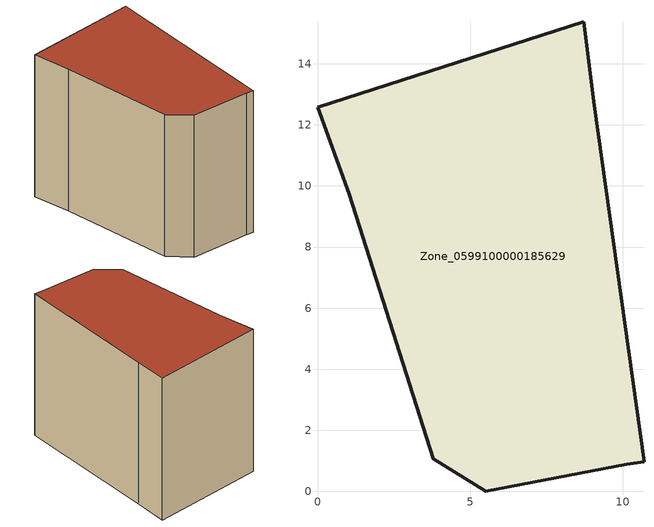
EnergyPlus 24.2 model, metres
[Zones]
Zone_0599100000185629
 floor ground (C_G): 0,12.57 8.71,15.38 9.06,12.64 10.69,0.97 10.12,0.89 5.51,0 3.78,1.07 1.04,9.72 z0
 wall outside (C_F): 3.78,1.07 5.51,0 10.12,0.89 10.69,0.97 9.06,12.64 8.71,15.38 0,12.57 1.04,9.72 3.78,1.07 z0:11.24
 roof outside (C_R): 8.71,15.38 0,12.57 1.04,9.72 3.78,1.07 5.51,0 10.12,0.89 10.69,0.97 9.06,12.64 z11.24
[BUILDING]
Pand.0599100000185629: North Axis=0; Terrain=City; Loads Convergence Tolerance Value=0.04; Temperature Convergence Tolerance Value=0.4; Solar Distribution=FullExterior; Maximum Number of Warmup Days=25; Minimum Number of Warmup Days=1
[Site:Location]
Rotterdam.The.Hague.AP_ZH_NLD Design_Conditions: Latitude=51.96; Longitude=4.45; Time Zone=1; Elevation=-4.5
[SITE:GROUNDTEMPERATURE:BUILDINGSURFACE]
18, 18, 18, 18, 18, 18, 18, 18, 18, 18, 18, 18
[MATERIAL] Thermal Absorptance=0.9; Solar Absorptance=0.7; Visible Absorptance=0.7
Name | Roughness | Thickness | Conductivity | Density | Specific Heat
G.TC.1946 | MediumSmooth | 0.15 | 1 | 540 | 1210
F.TC.1946 | Rough | 0.3 | 0.857143 | 1920 | 840
R.TC.1946 | MediumRough | 0.2 | 0.909091 | 1500 | 1000
[CONSTRUCTION]
C_G: G.TC.1946
C_F: F.TC.1946
C_R: R.TC.1946
[ZONE]
Zone_0599100000185629: Type=1; Multiplier=1; Ceiling Height=Autocalculate; Volume=Autocalculate; Floor Area=autocalculate; Part of Total Floor Area=Yes
[ZONEINFILTRATION:DESIGNFLOWRATE]
Infil_Zone_0599100000185629: Zone or ZoneList or Space or SpaceList=Zone_0599100000185629; Schedule=AlwaysOn; Design Flow Rate Calculation Method=Flow/Area; Flow Rate per Floor Area=0.003; Constant Term Coefficient=1; Temperature Term Coefficient=0; Velocity Term Coefficient=0; Velocity Squared Term Coefficient=0
[HVACTEMPLATE:ZONE:IDEALLOADSAIRSYSTEM]
Zone_0599100000185629: Maximum Heating Supply Air Temperature=50; Minimum Cooling Supply Air Temperature=13; Maximum Heating Supply Air Humidity Ratio=0.0156; Minimum Cooling Supply Air Humidity Ratio=0.0077; Heating Limit=NoLimit; Cooling Limit=NoLimit; Dehumidification Control Type=ConstantSensibleHeatRatio; Cooling Sensible Heat Ratio=0.7; Dehumidification Setpoint=60; Humidification Control Type=None; Humidification Setpoint=30; Outdoor Air Method=None; Outdoor Air Flow Rate per Person=0.00944; Outdoor Air Flow Rate per Zone Floor Area=0; Outdoor Air Flow Rate per Zone=0; Demand Controlled Ventilation Type=None; Outdoor Air Economizer Type=NoEconomizer; Heat Recovery Type=None; Sensible Heat Recovery Effectiveness=0.7; Latent Heat Recovery Effectiveness=0.65
[ZONECONTROL:THERMOSTAT]
ThermostatControl_Zone_0599100000185629: Zone or ZoneList=Zone_0599100000185629; Control Type Schedule=DualSetpointControlType; Control 1=Thermostat_Zone_0599100000185629; Temperature Difference Between Cutout And Setpoint=0
[THERMOSTATSETPOINT:DUALSETPOINT]
Thermostat_Zone_0599100000185629: Heating Setpoint Temperature Schedule=HeatingSetpoint_Zone_0599100000185629; Cooling Setpoint Temperature Schedule=CoolingSetpoint_Zone_0599100000185629
[SCHEDULE:COMPACT]
HeatingSetpoint_Zone_0599100000185629: Through: 12/31, For: AllDays, Until: 24:00, 21
CoolingSetpoint_Zone_0599100000185629: Through: 12/31, For: AllDays, Until: 24:00, 24
DualSetpointControlType: Through: 12/31, For: AllDays, Until: 24:00, 4
AlwaysOn: Through: 12/31, For: AllDays, Until: 24:00, 1
